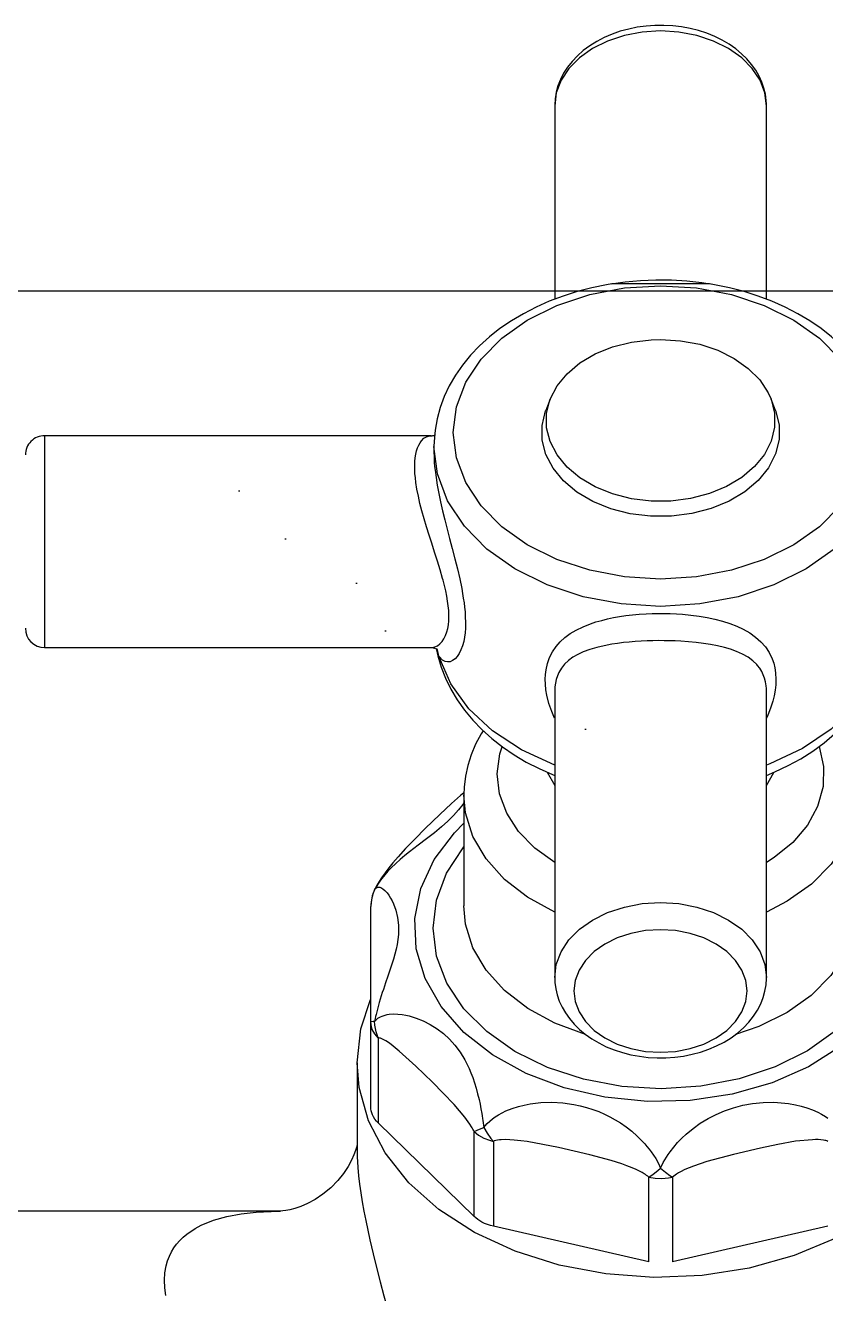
# Model space of a CAD drawing. Extents: x -36 to 357, y 137 to 237.
# Drawn here: x 11.3102 to 11.3476, y 177.8302 to 177.8895 of the extents above; entities that cross this region are included whole.
import ezdxf

# ---------------------------------------------------------------- set-up
doc = ezdxf.new("R2010")
doc.units = 0
doc.header["$LTSCALE"] = 0.01
doc.layers.add('01', color=1, linetype='CONTINUOUS')
doc.layers.add('A-HACHURAPARED', color=254, linetype='CONTINUOUS')

# ---------------------------------------------------------------- blocks, each defined once
blk = doc.blocks.new('A$C093F1C31')
at = {"layer": '01', "ltscale": 10}
for p, q in [((0.09557688380300533, 0.1644266918200685), (0.09557688380300533, 0.1493617861103083)), ((0.112076883599002, 0.1644281013580979), (0.1120753536670236, 0.1645488278302132)), ((0.1120768838027288, 0.1493618075150955), (0.1120768838027288, 0.1644266918200898)), ((0.1038268838019576, 0.1505539905045943), (0.1000207732340641, 0.1505539905045943)), ((0.1038268838019576, 0.1505539905045943), (0.1000208530895179, 0.1505539905045943)), ((0.1076329943716701, 0.1505539905045943), (0.1038268838019576, 0.1505539905045943)), ((0.09522112213198852, 0.1415816332877178), (0.09488571805377433, 0.1407091641025815)), ((0.1127680495501409, 0.1407091641026419), (0.1124326454737457, 0.1415816332877782)), ((0.05582688380309264, 0.1387354019028209), (0.05582688380309264, 0.1222354019028202)), ((0.0859516177970363, 0.1387354019028919), (0.05582688380309264, 0.1387354019028209)), ((0.08616776445342111, 0.1379279848268844), (0.08616776445342111, 0.1373786728761637)), ((0.05582688380309264, 0.1222354019028202), (0.08595153465466865, 0.1222354019028913)), ((0.08635681072701118, 0.1221442867296716), (0.08637610729419976, 0.1220467792814404)), ((0.08635702685023716, 0.122165054068784), (0.08637415065459209, 0.1221260411061991)), ((0.09557705063707544, 0.118860257885153), (0.09557688380300533, 0.1188232563888825)), ((0.09557688380300533, 0.1188226703170265), (0.09557688380300533, 0.09654411198577861)), ((0.1120768838027288, 0.09654411198579993), (0.1120768838027288, 0.1188232410900198)), ((0.08849688387817878, 0.1107676813667169), (0.08849686835128523, 0.1021115768749077)), ((0.0812458390610118, 0.09307002397985187), (0.0812458390610118, 0.1020676720005689)), ((0.0812458390610118, 0.0864560781511905), (0.0812458390610118, 0.09307002397985187)), ((0.08181878807772591, 0.091823137126255), (0.08181878807772591, 0.08520919129762206)), ((0.08017188380290463, 0.08989413376610145), (0.08017188380290463, 0.08321768230907978)), ((0.08929808163338748, 0.07792994113945895), (0.08181878807772591, 0.08520919129762206)), ((0.08929808163338748, 0.07792994113945895), (0.08929808163338748, 0.0845438869680919)), ((0.09079808163369307, 0.08377326851247346), (0.09079808163369307, 0.07715932268383341)), ((0.1028998328201851, 0.07437889653605012), (0.1028998328201851, 0.08099284236468307)), ((0.1047539347855491, 0.08099284236470083), (0.1047539347855491, 0.07437889653605367)), ((0.0741504994839488, 0.07834116912873768), (0.0530272888699983, 0.07834116912873768)), ((0.07405686862148286, 0.07834101827971551), (0.0741482837984222, 0.07834116888880871)), ((0.0741482837984222, 0.07834116888880871), (0.07418945760946372, 0.07834113037212376)), ((0.1028998328201851, 0.07437889653605012), (0.09079808163369307, 0.07715932268383341)), ((0.1168556859720411, 0.0771593226838938), (0.1047539347855491, 0.07437889653605367))]:
    blk.add_line(p, q, dxfattribs=at)
for points in [[(0.1120753536670236, 0.1645488278302132, 0), (0.1120593503856071, 0.1648399093473145, 0), (0.1119932257115579, 0.165327297851146, 0), (0.1118782467183337, 0.1658090753742769, 0), (0.1117142682742269, 0.1662841118749796, 0), (0.1115007601601974, 0.16675094161441, 0), (0.1112370348655531, 0.1672075775803208, 0), (0.1109225637901545, 0.1676513801348491, 0), (0.1105573496297438, 0.1680790215406134, 0), (0.110142282797824, 0.1684865871035015, 0), (0.1096793814740522, 0.1688698220522937, 0), (0.1091718311126897, 0.169224476528143, 0), (0.1086238091647829, 0.1695466524447404, 0), (0.1080401666677062, 0.1698330540730346, 0), (0.1074260823716031, 0.1700810933868624, 0), (0.1067867845886212, 0.1702888647428225, 0), (0.1061273801788047, 0.170455041165205, 0), (0.1054527812193555, 0.1705787462796557, 0), (0.1047676981925179, 0.1706594373630388, 0), (0.1040766687401629, 0.1706968145818379, 0), (0.103384100853873, 0.1706907582477868, 0), (0.1026943196193315, 0.1706412903905914, 0), (0.1020116138752201, 0.1705485565205436, 0), (0.1013402831031271, 0.170412825630013, 0), (0.1006846859800135, 0.1702345097437288, 0), (0.1000492906241561, 0.1700142077942175, 0), (0.09943872221992933, 0.1697527813083504, 0), (0.09885779563046526, 0.1694514694512996, 0), (0.09831150871286809, 0.1691120448549874, 0), (0.09780495941231493, 0.1687369946036483, 0), (0.09734314629713481, 0.16832968053534, 0), (0.09693063504346355, 0.1678943987532833, 0), (0.09657113485809532, 0.1674362484411063, 0), (0.09626711010423605, 0.1669607707059271, 0), (0.09601959069550503, 0.1664734284037408, 0), (0.0958282819683518, 0.165979097073695, 0), (0.09569193685456412, 0.1654817373827981, 0), (0.09560884447637363, 0.1649843179843415, 0), (0.09557775691064307, 0.164518953655314, 0), (0.09557688380300533, 0.1644266918200543, 0)], [(0.1120768838027288, 0.1644266918200898, 0), (0.1119515477657842, 0.1654396862918261, 0), (0.1115793479275453, 0.1664219014393673, 0), (0.1109715933926054, 0.1673434931526998, 0), (0.1101467504722677, 0.1681764593341732, 0), (0.109129881602712, 0.1688954907280511, 0), (0.1079518838305376, 0.169478739929442, 0), (0.1066485500214185, 0.1699084852066264, 0), (0.1052594813118048, 0.1701716689669226, 0), (0.1038268838510703, 0.1702602945050096, 0), (0.1023942863903358, 0.1701716689787744, 0), (0.1010052176752652, 0.1699084852299713, 0), (0.09970188385887013, 0.1694787399635658, 0), (0.09852388607760076, 0.1688954907719236, 0), (0.09750701719531207, 0.168176459386455, 0), (0.09668217426224146, 0.1673434932118063, 0), (0.09607441971093067, 0.1664219015034973, 0), (0.09570221985632088, 0.1654396863590364, 0), (0.09557688380300533, 0.164426691888341, 0)], [(0.1000201455426577, 0.150553889980003, 0), (0.09962040266145777, 0.1504863182672622, 0), (0.09846269276931707, 0.1502496461892626, 0), (0.09732897646426864, 0.1499559555360932, 0), (0.09622439582562947, 0.1496063323825254, 0), (0.0951540100541024, 0.1492020791168827, 0), (0.09412278688978404, 0.1487447196383229, 0), (0.093135594681371, 0.1482360093547399, 0), (0.09219724775175564, 0.1476779859787705, 0), (0.09131243286901736, 0.1470729740021675, 0), (0.09048565631564998, 0.1464235917158945, 0), (0.08972123330386239, 0.1457327944551636, 0), (0.08902323000620527, 0.1450038976401018, 0), (0.08839538680513215, 0.1442405833957565, 0), (0.0878410281129618, 0.1434468794373416, 0), (0.0873629715606512, 0.1426271017903922, 0), (0.08696345563475916, 0.1417857608295385, 0), (0.08664410554592905, 0.1409274413837309, 0), (0.08640595024189679, 0.1400566777553642, 0), (0.08624948999386106, 0.1391778483715065, 0), (0.08617479973690934, 0.1382951102757524, 0), (0.0861678215660504, 0.1378949030278989, 0)], [(0.1178188003032119, 0.1332783235868433, 0), (0.1162034605731606, 0.1316470597779684, 0), (0.1142120648237324, 0.1302389235098076, 0), (0.1119051206060249, 0.1290967002900061, 0), (0.1093527232533233, 0.1282550959928415, 0), (0.106632426066426, 0.1277396823388273, 0), (0.103826883896545, 0.1275661199109095, 0), (0.1010213417266641, 0.1277396823155925, 0), (0.09830104453067179, 0.1282550959470754, 0), (0.09574864716341835, 0.1290967002230978, 0), (0.09344170292752096, 0.1302389234237928, 0), (0.09145030715444591, 0.1316470596754584, 0), (0.08983496739710972, 0.1332783234709609, 0), (0.08864476493727125, 0.1350831496856948, 0), (0.08791586347251723, 0.1370066995888202, 0), (0.0876704103047814, 0.138990527090332, 0), (0.08791586340521462, 0.1409743545959081, 0), (0.088644764808123, 0.1428979045111021, 0), (0.08983496720793482, 0.1447027307455429, 0), (0.09145030691070133, 0.1463339945677902, 0), (0.09344170263648266, 0.1477421308524285, 0), (0.09574864683600026, 0.1488843540913223, 0), (0.09830104417414987, 0.1497259584096042, 0), (0.1010213413537713, 0.1502413720861355, 0), (0.1038268835181952, 0.1504149345372703, 0), (0.1066324256935332, 0.1502413721558042, 0), (0.1093527228968014, 0.1497259585468314, 0), (0.1119051202786068, 0.1488843542919334, 0), (0.1142120645326941, 0.1477421311103271, 0), (0.116203460329416, 0.1463339948751425, 0), (0.117818800114037, 0.1447027310930125, 0)], [(0.1076825280051708, 0.1505460041877242, 0), (0.1070528773580008, 0.1506395104596123, 0), (0.1058651899111283, 0.1507694455960511, 0), (0.1046682129090186, 0.150840502540202, 0), (0.1034673840895266, 0.1508523908693817, 0), (0.1022680749665597, 0.1508050529081828, 0), (0.1010756799805677, 0.1506986560261367, 0), (0.09997141043095326, 0.150546031917095, 0)], [(0.1076328476901836, 0.1505539905045943, 0), (0.1038268838019576, 0.1505539905045943, 0)], [(0.1214859383853764, 0.137963213576441, 0), (0.1214738404705713, 0.138410659769562, 0), (0.1213889300252049, 0.1392898447685411, 0), (0.1212236118881265, 0.1401614047137905, 0), (0.1209787106854492, 0.1410218970385948, 0), (0.120655171753242, 0.1418679030872241, 0), (0.1202541210968775, 0.142695949325951, 0), (0.1197769562459143, 0.1435024623552295, 0), (0.1192254442703415, 0.1442837676846906, 0), (0.1186018021035125, 0.1450361319346598, 0), (0.1179087403997983, 0.1457558373600207, 0), (0.1171494634654664, 0.1464392704317206, 0), (0.1163276303941529, 0.1470830053270262, 0), (0.1154472910220647, 0.1476838683157027, 0), (0.1145128128446231, 0.1482389771909673, 0), (0.1135288119057805, 0.1487457573712518, 0), (0.1125000950796675, 0.1492019407536986, 0), (0.1114316473976942, 0.1496055435870858, 0), (0.1103285688786855, 0.1499548695555291, 0), (0.1091959915611369, 0.1502485077695006, 0), (0.1080391227478685, 0.1504852928552083, 0), (0.1076377141198464, 0.1505532342123139, 0)], [(0.09522112213198852, 0.1415816332877178, 0), (0.09575808634326677, 0.1426131903266672, 0), (0.09654021687856584, 0.1435631427209891, 0), (0.09754374910153274, 0.1444026266481018, 0), (0.09873819119093241, 0.1451061348138651, 0), (0.1000872506301675, 0.145652291478811, 0), (0.1015499369295867, 0.1460245019491673, 0), (0.1030818071067188, 0.1462114567982269, 0), (0.1038268838019576, 0.1462335037647584, 0)], [(0.1038268838019576, 0.1462335037647584, 0), (0.1053754875392769, 0.1461377007469338, 0), (0.1068770377369219, 0.1458532026196515, 0), (0.1082859105499665, 0.1453886537144768, 0), (0.1095592980927904, 0.1447581691147164, 0), (0.110658509131099, 0.1439809057757522, 0), (0.1115501446911367, 0.1430804804506494, 0), (0.1122071128793323, 0.1420842521070682, 0), (0.1124326454737457, 0.1415816332877782, 0)], [(0.1124326454737457, 0.1415816332877782, 0), (0.1127081279737467, 0.1404998149426042, 0), (0.1127137583644071, 0.1394006057939592, 0), (0.1124493655715924, 0.138317404755341, 0), (0.111922983034674, 0.1372831243419412, 0), (0.1111506046199793, 0.1363291906405131, 0), (0.1101556986577634, 0.1354845884436493, 0), (0.1089684948601644, 0.1347749805615166, 0), (0.1076250658134086, 0.1342219280703816, 0), (0.1061662309293752, 0.133842235190194, 0), (0.1046363161658519, 0.1336474386969115, 0), (0.1030818072104012, 0.1336434573833571, 0), (0.1015499370296311, 0.13383041221973, 0), (0.100087250724755, 0.1342026226779751, 0), (0.09873819127642491, 0.1347487793317477, 0), (0.0975437491761113, 0.1354522874876167, 0), (0.0965402169385925, 0.136291771406416, 0), (0.09575808638692251, 0.1372417237942614, 0), (0.09522112215927336, 0.1382732808287628, 0), (0.09494563964108238, 0.1393550991716523, 0), (0.09494000923223211, 0.1404543083202547, 0), (0.09520440200685698, 0.1415375093610578, 0), (0.09522112213198852, 0.1415816332877178, 0)], [(0.1127680495501409, 0.1407091641026419, 0), (0.1130542688042624, 0.1395851825769228, 0), (0.1130601186359854, 0.1384431324522453, 0), (0.1127854213027604, 0.1373177143434852, 0), (0.1122385233411478, 0.1362431235101269, 0), (0.1114360419724107, 0.1352520108506425, 0), (0.110402360183798, 0.1343744908214255, 0), (0.1091688858741691, 0.1336372264243302, 0), (0.1077730975357554, 0.1330626190648196, 0), (0.1062574054922152, 0.1326681278966113, 0), (0.1046678632756084, 0.132465739334144, 0), (0.1030527683251421, 0.1324616028514356, 0), (0.1014611944810895, 0.13265584413341, 0), (0.09994150090824405, 0.1330425612570458, 0), (0.09853986272901238, 0.1336100040183297, 0), (0.0972988680096023, 0.1343409309562205, 0), (0.09625622374187515, 0.1352131332257436, 0), (0.09544361015105096, 0.1362001094024876, 0), (0.09488571808287816, 0.13727187071499, 0), (0.09459949881056673, 0.1383958522383395, 0), (0.09459364895883482, 0.1395379023629673, 0), (0.09486834627568896, 0.1406633204740011, 0), (0.09488571805377433, 0.1407091641025815, 0)], [(0.08595824182702927, 0.1222354308392504, 0), (0.08602644084749045, 0.1222387100811275, 0), (0.08623246046408894, 0.1222814735331283, 0), (0.0864390002188884, 0.12237643201955, 0), (0.08663623867869319, 0.1225232121819566, 0), (0.08679744778055465, 0.1226948617793227, 0), (0.0869438140107377, 0.1229065843398018, 0), (0.08707440001671785, 0.1231648340893123, 0), (0.08718184350072988, 0.1234644566522149, 0), (0.08724677008467552, 0.1237239558777858, 0), (0.08729445605786168, 0.1240068530616369, 0), (0.08732415956183104, 0.124318367352231, 0), (0.0873341777096357, 0.1246517426983864, 0), (0.08732982746732887, 0.1248828097666568, 0), (0.08731678361436934, 0.1251227071107053, 0), (0.0872831522465276, 0.1254799151072135, 0), (0.08723267660025158, 0.1258517499537604, 0), (0.08716647314940928, 0.1262357142687982, 0), (0.08708217023377074, 0.1266461201575524, 0), (0.08698369602097955, 0.1270669693222892, 0), (0.08687298836048285, 0.1274958666367247, 0), (0.0868408099777298, 0.127614370823423, 0), (0.08664969398887479, 0.1282801947660985, 0), (0.08644190977793187, 0.1289572548760063, 0), (0.08621731571292912, 0.1296616979382748, 0), (0.08598813552816864, 0.1303708238239913, 0), (0.085786751105843, 0.1309989219662455, 0), (0.08559080482882564, 0.1316257266961181, 0), (0.0854002041851345, 0.1322630446426913, 0), (0.0852237268427416, 0.1328931975725034, 0), (0.08507817847748811, 0.1334604098826659, 0), (0.0849508100291132, 0.1340155906487048, 0), (0.08484196134122612, 0.1345693246958994, 0), (0.08475774019098026, 0.1351028307414204, 0), (0.08471581146841345, 0.1354513519150089, 0), (0.08468670970796666, 0.1357876284881989, 0), (0.08467084657968371, 0.1361097687236565, 0), (0.08466868577124842, 0.1364271877996188, 0), (0.08468092490875279, 0.136727522507325, 0), (0.08470737560310226, 0.1370090496063092, 0), (0.08475157368047803, 0.1372905376583873, 0), (0.08481128733183141, 0.1375486410124438, 0), (0.08488551554728474, 0.1377820183585996, 0), (0.08497709931725694, 0.1379978117497771, 0), (0.0850820651394315, 0.1381863448924001, 0), (0.08519874066223565, 0.1383470065378951, 0), (0.08538678229342622, 0.1385311860623588, 0), (0.0855915449483291, 0.138656538582083, 0), (0.08581424961812445, 0.138724307974595, 0), (0.08595716076342796, 0.138735381165823, 0)], [(0.08616776445342111, 0.1373796619775689, 0), (0.08616977426208905, 0.1371882420252035, 0), (0.08617895705901901, 0.1369183381058718, 0), (0.08619549012473726, 0.1366383176981785, 0), (0.08621951196073496, 0.1363461140100029, 0), (0.08625069583649747, 0.1360450366260366, 0), (0.08632582282916701, 0.135471278251714, 0), (0.0864231475698034, 0.1348702676656686, 0), (0.08654253605527629, 0.1342370737223426, 0), (0.08668019960168749, 0.1335846401354672, 0), (0.08683937701971445, 0.1328913024032836, 0), (0.08701161049066286, 0.1321859950744866, 0), (0.08719546111933596, 0.1314636856490168, 0), (0.08738476143480511, 0.1307369274750805, 0), (0.08759185495000565, 0.129945682120912, 0), (0.08779494652299036, 0.1291570154778299, 0), (0.08799084570455307, 0.1283644417162932, 0), (0.08817067855306959, 0.1275830046733049, 0), (0.08832637774685281, 0.1268274966102503, 0), (0.08839441915552015, 0.1264563962206537, 0), (0.08845466473940178, 0.1260925381271072, 0), (0.0885077017974254, 0.1257279109018654, 0), (0.08855141220556106, 0.1253723715635857, 0), (0.0885855683554837, 0.1250236737772141, 0), (0.08860938740326674, 0.1246858078540711, 0), (0.08862541968665028, 0.124130845766274, 0), (0.08861660623188072, 0.1237442234215322, 0), (0.08859019645933586, 0.1233788144682109, 0), (0.08854607878129173, 0.1230336596316235, 0), (0.08848501198190206, 0.1227131626474858, 0), (0.08838968386044144, 0.1223598991961055, 0), (0.08827289185319387, 0.1220466862590825, 0), (0.08813566325989086, 0.1217728739606621, 0), (0.08798212348847301, 0.121543835211213, 0), (0.08780679335723107, 0.1213532874396108, 0), (0.08762102966466045, 0.1212159969593927, 0), (0.087426804811912, 0.1211334050759376, 0), (0.08723064292280469, 0.1211096474099946, 0), (0.08703359884566453, 0.1211484882750788, 0), (0.08684437554620672, 0.1212537495063515, 0), (0.08675278003283893, 0.1213337405133039, 0), (0.0866656097023224, 0.1214316238885438, 0), (0.08658284546072537, 0.1215486312174434, 0), (0.08650592962112569, 0.1216840408147277, 0)], [(0.121486003154132, 0.1379279848270052, 0), (0.121217721451103, 0.135759649846019, 0), (0.1204210279538529, 0.1336571986257056, 0), (0.1191201297860971, 0.1316845130820319, 0), (0.1173545540805208, 0.1299015322665724, 0), (0.1151779469619214, 0.1283624311487621, 0), (0.1126564435380715, 0.1271139745369005, 0), (0.1098666584093735, 0.1261940961531067, 0), (0.1068933577880671, 0.1256307460363857, 0), (0.10382688390564, 0.1254410412948346, 0), (0.1007604100213939, 0.1256307460109873, 0), (0.09778710938917357, 0.1261940961030845, 0), (0.09499732424592366, 0.1271139744637715, 0), (0.09247582080024586, 0.1283624310547467, 0), (0.09029921365799964, 0.1299015321545305, 0), (0.08853363792331947, 0.1316845129553705, 0), (0.08723273972282186, 0.1336571984882688, 0), (0.08643604618919198, 0.1357596497019813, 0), (0.08616781797718431, 0.1378972406643726, 0)], [(0.0955710577472928, 0.1167237883154257, 0), (0.09535059588233707, 0.1172406785385398, 0), (0.09512865170108853, 0.1178858360932438, 0), (0.0949686039257358, 0.1185219904973138, 0), (0.09489536054206837, 0.1189512687396501, 0), (0.09485252715421666, 0.1193715225233092, 0), (0.09484040959614504, 0.1197800600304575, 0), (0.09485668876186537, 0.1201465103478014, 0), (0.09489945081804763, 0.1205018352431324, 0), (0.09500963406389928, 0.1209984803328936, 0), (0.09517520292865811, 0.1214645078536769, 0), (0.09540189874678617, 0.1219102002084043, 0), (0.09568404888705118, 0.1223218809557203, 0), (0.09600236102050985, 0.1226819925779026, 0), (0.09636780217988417, 0.1230122593918033, 0), (0.0967890252431971, 0.1233200768649674, 0), (0.09725665900987224, 0.1235985859467057, 0), (0.09778917322546476, 0.1238574292683374, 0), (0.09836828095103556, 0.124086696970064, 0), (0.0987916357917129, 0.1242272347131284, 0), (0.09923555779460003, 0.1243544331317281, 0), (0.09969827489476302, 0.1244681496145148, 0), (0.1001543325310195, 0.1245637340223347, 0), (0.1006258911893383, 0.1246473723728307, 0), (0.1011106191090221, 0.1247188527956276, 0), (0.1016274700505164, 0.1247802495647186, 0), (0.1021557942731306, 0.124828479727995, 0), (0.1026919242030999, 0.1248633294232846, 0), (0.103156917166416, 0.1248825040430681, 0), (0.1036249453973141, 0.1248917754892211, 0), (0.1040933023814432, 0.1248911069445988, 0), (0.1045778860152495, 0.1248798788638297, 0), (0.1050598578676727, 0.1248579740822002, 0), (0.1055363026480336, 0.1248254822342361, 0), (0.1061865951196523, 0.1247627676563603, 0), (0.1068192844013538, 0.1246798651476801, 0), (0.1074477337697317, 0.1245736343925898, 0), (0.1080501191881922, 0.1244463375743408, 0), (0.1086525196824368, 0.1242896835115275, 0), (0.1092204985161516, 0.124109623703923, 0), (0.1097647379865521, 0.1239004395926528, 0), (0.110269019181942, 0.1236658346089214, 0), (0.1107759659807925, 0.1233773984600148, 0), (0.111231036913523, 0.1230562212315647, 0), (0.1116425487725792, 0.1226908783775151, 0), (0.1119955883132207, 0.1222885164777274, 0), (0.1122882494819351, 0.121847592749333, 0), (0.1125182230134669, 0.1213684197927876, 0), (0.1126389480305079, 0.1210163419508383, 0), (0.112728537640578, 0.1206465806889305, 0), (0.1127863647907361, 0.1202607012835379, 0), (0.1128135397411825, 0.1197362914708826, 0), (0.1127985417733726, 0.1193320910605777, 0), (0.1127536892236094, 0.1189170325580164, 0), (0.1126777699428203, 0.1184862997016793, 0), (0.1125716802707757, 0.1180483033309905, 0), (0.1124017466645455, 0.1175064032804407, 0), (0.1121885720676801, 0.1169609349150988, 0), (0.1120822035099991, 0.1167226957160779, 0)], [(0.1120768838027288, 0.1188232410900198, 0), (0.1120706540405081, 0.1190468269284253, 0), (0.1120519364430947, 0.1192642654269918, 0), (0.1120034517480235, 0.1195634083171981, 0), (0.1119298868361511, 0.1198475328190298, 0), (0.1118319898305344, 0.1201154600264154, 0), (0.1117050641187234, 0.1203765039966456, 0), (0.1115533041356684, 0.1206204100073229, 0), (0.1113779373808939, 0.1208470211838524, 0), (0.111325981652044, 0.1209060332808072, 0), (0.1110075248489011, 0.1212115331023895, 0), (0.1106401055549213, 0.1214818609429464, 0), (0.1102137688540097, 0.1217260242152065, 0), (0.1097409431858978, 0.1219387545992525, 0), (0.1092860470398591, 0.1221027900519118, 0), (0.108798156681587, 0.1222460469179794, 0), (0.1082664455079794, 0.1223726108068135, 0), (0.1077039313022397, 0.1224802152693201, 0), (0.1071643074428721, 0.1225629353064583, 0), (0.106603208978413, 0.1226312940903114, 0), (0.1060077684269345, 0.1226870180279676, 0), (0.1053961778288794, 0.1227285084837142, 0), (0.1049737677385565, 0.1227486909441708, 0), (0.1045468356587662, 0.1227625013358136, 0), (0.1041176607086527, 0.1227699506025779, 0), (0.1036723840170453, 0.1227709820546963, 0), (0.1032272770498821, 0.1227652315026262, 0), (0.1027849593374413, 0.1227526947881259, 0), (0.102312726821765, 0.1227315153213091, 0), (0.1018466816749424, 0.122702297527848, 0), (0.101389663579539, 0.1226650002420051, 0), (0.1009257119840186, 0.1226174885451421, 0), (0.1004739511390653, 0.1225607993857984, 0), (0.1000367060405551, 0.12249478301203, 0), (0.09942743033388979, 0.1223811036229208, 0), (0.0988536674885836, 0.1222455323413847, 0), (0.09830311297264416, 0.1220814757621191, 0), (0.09779523477664043, 0.1218904232931841, 0), (0.09737926829984644, 0.1216947523021688, 0), (0.09700088149111252, 0.1214735388674342, 0), (0.09665445050268318, 0.1212183916486858, 0), (0.09635153496128623, 0.1209319902877439, 0), (0.0961016213750554, 0.1206220900001682, 0), (0.09589746210440353, 0.120279355787698, 0), (0.09578492127002391, 0.1200237794289265, 0), (0.09569590190403687, 0.1197520671435619, 0), (0.09563125211934675, 0.1194651235574611, 0), (0.09559211478699581, 0.1191700399491538, 0), (0.09557705063707544, 0.118860257885153, 0)], [(0.08595654088094307, 0.1222362064653382, 0), (0.08600879583900678, 0.1222345598990024, 0), (0.08621422458963934, 0.1221936672175516, 0), (0.08633390054819756, 0.1221395029544148, 0), (0.08640255927093676, 0.1220928214857366, 0), (0.08643573240442493, 0.1220624397144974, 0), (0.08643952197598992, 0.1220581548544395, 0)], [(0.0863815401426109, 0.1221376610731326, 0), (0.08636420956463553, 0.1221715313498635, 0)], [(0.08637610729419976, 0.1220467792814404, 0), (0.08647681859292788, 0.1216000044532919, 0), (0.08673825361438503, 0.1207120491151805, 0), (0.0870776114443288, 0.1198405040278097, 0), (0.08749382170753961, 0.118988698778498, 0), (0.08798565115102974, 0.118160061342742, 0), (0.0885515793452214, 0.1173581628747691, 0), (0.08918966659621219, 0.1165867176612778, 0), (0.08989744255995902, 0.1158495326754121, 0), (0.09067184227205871, 0.115150413622505, 0), (0.09150920494539605, 0.1144930467848582, 0), (0.09240533347838209, 0.1138808825372024, 0), (0.0933555964838888, 0.1133170437502677, 0), (0.09435504678913276, 0.1128042720417248, 0), (0.09539853259593656, 0.1123449123990952, 0), (0.09557458900599158, 0.1122743878095669, 0)], [(0.08650592962112569, 0.1216840408147277, 0), (0.08646448101899296, 0.1219195404775135, 0), (0.0863815401426109, 0.1221376610731326, 0)], [(0.08638969027015264, 0.1221426012861997, 0), (0.08650592962112569, 0.1216840408147277, 0)], [(0.09557688380300533, 0.1130755523554576, 0), (0.09299096061295131, 0.1142562863260217, 0), (0.09073428146439255, 0.1157366036612615, 0), (0.08887541440890345, 0.1174715256683605, 0), (0.08747084018250462, 0.1194083376204347, 0), (0.08656323606010119, 0.1214881904668275, 0), (0.08650592962112569, 0.1216840408147277, 0)], [(0.1211478379827895, 0.1216840408148379, 0), (0.1202874590835563, 0.1195941759957506, 0), (0.1189269339374732, 0.1176417054660313, 0), (0.1171076014106802, 0.1158859540542849, 0), (0.1148847410040617, 0.1143802693783158, 0), (0.112325893203888, 0.1131704009047425, 0), (0.1120768838027288, 0.1130755523554861, 0)], [(0.112081028002649, 0.1122751186388555, 0), (0.1127354002401262, 0.1125472756827186, 0), (0.1137664811249124, 0.113034782774605, 0), (0.1147526541572006, 0.1135766877753959, 0), (0.1156886710614344, 0.1141709491496421, 0), (0.116569400903245, 0.1148151406304159, 0), (0.117389822664336, 0.1155063549525686, 0), (0.1181451300108165, 0.1162411586226391, 0), (0.118830870011152, 0.1170155847489411, 0), (0.1194430985269719, 0.1178251802245498, 0), (0.119978522970996, 0.1186651118297064, 0), (0.1204345990863658, 0.1195303183293674, 0), (0.1208095577658241, 0.1204156804561194, 0), (0.121102357377822, 0.121316176007376, 0), (0.1212944129183597, 0.122131150650084, 0)], [(0.08999351678539824, 0.1157597782899096, 0), (0.08983671309397323, 0.1155046703966178, 0), (0.0894096022748272, 0.1147080335296451, 0), (0.08906327656222857, 0.1138912475045508, 0), (0.08879895085010503, 0.1130596584644934, 0), (0.08861711387544347, 0.1122183881832406, 0), (0.08851769010834687, 0.1113722371573225, 0), (0.08849688788359344, 0.1107760574429086, 0)], [(0.09557688380300533, 0.1054884802339373, 0), (0.09401999097099178, 0.1066055541400708, 0), (0.0927610756134527, 0.1078968255608324, 0), (0.09183838923490839, 0.1093230598678154, 0), (0.09127996719507792, 0.1108409216536259, 0), (0.0911027768652275, 0.112404291456329, 0), (0.09131220208291779, 0.1139656670759166, 0), (0.09147916763140529, 0.1145118498078475, 0)], [(0.1161717031136504, 0.1145200631488237, 0), (0.1165198544149462, 0.1129711221405287, 0), (0.1164823362287279, 0.111402964085741, 0), (0.1160602885302069, 0.1098632366730783, 0), (0.115266535020055, 0.1083987237404784, 0), (0.114125193500513, 0.1070539237719963, 0), (0.1126709430536721, 0.1058696978338673, 0), (0.1120768838027288, 0.1054884802339302, 0)], [(0.09498932563292328, 0.1125196736599854, 0), (0.09557688380300533, 0.111488097863095, 0)], [(0.1120768838027288, 0.1114880978630453, 0), (0.112661219034635, 0.1125122617474972, 0)], [(0.08850261091174616, 0.1109191517311707, 0), (0.08824309474221081, 0.1107054634402296, 0), (0.08754310208860261, 0.1100968502222983, 0), (0.08661950300665922, 0.109238072756888, 0), (0.0854863787535578, 0.1081393817658025, 0), (0.08469128589968022, 0.107347136317884, 0), (0.08395457343794988, 0.1065790069290884, 0), (0.08336932021120447, 0.1059346596112043, 0), (0.08297426402896235, 0.105477824733228, 0), (0.08264818830684817, 0.1050771160828994, 0), (0.08235379803772958, 0.1046878125276258, 0), (0.08208691668187384, 0.1043047299045803, 0), (0.08189600553851051, 0.1040083020738152, 0), (0.08173794251706568, 0.1037428160199525, 0), (0.08158844494573714, 0.1034653896411335, 0), (0.08154720297716267, 0.1033825376893773, 0)], [(0.09557688380300533, 0.1016312565280657, 0), (0.0934585510094621, 0.1027830634271254, 0), (0.09165525475873437, 0.1041774784822707, 0), (0.090221787295377, 0.1057721330979717, 0), (0.0892017038022459, 0.1075185745010216, 0), (0.08862599899839552, 0.109363737953533, 0), (0.08849688754526142, 0.1107751662151344, 0)], [(0.1191568730027939, 0.1107804903008613, 0), (0.1189271249440935, 0.1088979506752601, 0), (0.118238563703926, 0.1070722214523734, 0), (0.1171121108673105, 0.105358776490359, 0), (0.1155819931300357, 0.1038096779469555, 0), (0.1136947023478569, 0.1024719943971775, 0), (0.1120768838027288, 0.1016312565280693, 0)], [(0.08850045253893768, 0.1101346388944791, 0), (0.08841132580164413, 0.1100163126676605, 0), (0.0880700019406504, 0.1095885956302638, 0), (0.08768483532730897, 0.1091527873192248, 0), (0.08724875063853688, 0.1087110249643359, 0), (0.08676652209942404, 0.1082721391949093, 0), (0.08619632599220495, 0.1077997579004091, 0), (0.08558434818587557, 0.1073254608158187, 0), (0.08493212221765134, 0.1068331643202214, 0), (0.08459706857865967, 0.1065782887068139, 0), (0.08426044359293883, 0.1063169788951726, 0), (0.08390023805259261, 0.1060280829863061, 0), (0.08354232806414075, 0.1057274980084166, 0), (0.08318673036228574, 0.1054106435401039, 0), (0.08284054047726386, 0.1050787021517579, 0), (0.08258467790255963, 0.1048136241268551, 0), (0.08233989127074892, 0.104539186556444, 0), (0.0821063789917389, 0.1042519697176232, 0), (0.08199585755392036, 0.1041046362438607, 0), (0.08189073676658154, 0.1039557855010216, 0), (0.0817958158258989, 0.1038123786218783, 0), (0.08170652937587874, 0.1036677104767207, 0), (0.08162297540002328, 0.1035213264788268, 0), (0.08154610220844916, 0.103374218529467, 0)], [(0.117836475796139, 0.09115101185454222, 0), (0.1153495030539489, 0.08957148390299352, 0), (0.1125124213613162, 0.08832132392954861, 0), (0.1094114340066881, 0.08743851741210307, 0), (0.1061407629204041, 0.08694988797976677, 0), (0.1027997857891023, 0.08687028239047834, 0), (0.09949001651148137, 0.0872021194197643, 0), (0.09631202075070178, 0.08793531636748497, 0), (0.09336236029776046, 0.08904759541556473, 0), (0.09073065909797151, 0.09050516052821322, 0), (0.08849688005284406, 0.09226372432738117, 0), (0.0867288954104879, 0.09426985374230412, 0), (0.08548042449001514, 0.09646259354631326, 0), (0.08478940144959779, 0.09877531845053511, 0), (0.08467682267109922, 0.1011377574795738, 0), (0.08514610880411055, 0.103478129119523, 0), (0.08618300083071517, 0.105725322362904, 0), (0.08775599330692785, 0.1078110573806725, 0), (0.08849687991641986, 0.1085592476863368, 0)], [(0.1174483881513879, 0.09238153181191322, 0), (0.1152694928587152, 0.09083096232432908, 0), (0.1127429196840239, 0.08957149253425101, 0), (0.1099454372724722, 0.08864139079363653, 0), (0.1069620457110432, 0.08806891777301828, 0), (0.1038833938418975, 0.08787146777530808, 0), (0.1008030249431613, 0.08805504021872679, 0), (0.09781453446703381, 0.0886140573475167, 0), (0.09500872618082212, 0.08953153370922351, 0), (0.09247085314746073, 0.09077959224906706, 0), (0.09027802736090962, 0.09232031134014207, 0), (0.08849687671499851, 0.0941068770128588, 0), (0.08718152057372208, 0.0960850053737019, 0), (0.0863719253684394, 0.0981945919938525, 0), (0.08609269023872912, 0.1003715381518369, 0), (0.08635229960236757, 0.1025496984407219, 0), (0.08714286536087457, 0.1046628905628282, 0), (0.08844036657137622, 0.1066469062453272, 0), (0.08849687660949712, 0.106716116960925, 0)], [(0.08154610220844916, 0.103374218529467, 0), (0.08135994849544659, 0.1028861619130943, 0), (0.08126148110750364, 0.1023732358950937, 0), (0.0812458390610118, 0.1020676720005689, 0)], [(0.08154610220844916, 0.103374218529467, 0), (0.08158503993763588, 0.1034351762940382, 0), (0.0816480129105912, 0.1035037827102236, 0), (0.081718310200813, 0.1035500937245857, 0), (0.08179592629130639, 0.1035749027011477, 0), (0.08187904217993491, 0.103578390334313, 0), (0.08195131956745172, 0.1035658669697526, 0), (0.08202587184860022, 0.1035401716858644, 0), (0.08210296261859185, 0.1035016049490025, 0), (0.08218132761612651, 0.1034511321354721, 0), (0.0823442101773253, 0.1033132147191935, 0), (0.08250764590047766, 0.103132643095293, 0), (0.08265039635807625, 0.1029399947610656, 0), (0.08278778691783373, 0.1027207062426783, 0), (0.08290243807277875, 0.1025076816681292, 0), (0.08300903221243061, 0.1022787252227033, 0), (0.08319313505853643, 0.1017760525762412, 0), (0.08332875088854053, 0.1012167968080213, 0), (0.08340153619246848, 0.1006184841186268, 0), (0.08341175340319751, 0.1002548961718901, 0), (0.0833973335356859, 0.09988259028466118, 0), (0.08335824732967012, 0.09950008994054116, 0), (0.08329549938389391, 0.09910944948381939, 0), (0.08321774159412598, 0.0987401857776149, 0), (0.08312281331018312, 0.09836290429569772, 0), (0.08301214110360888, 0.09797487383273662, 0), (0.08288827294927614, 0.09757664806231148, 0), (0.08273484535129683, 0.09711161325093443, 0), (0.08257076080917614, 0.09663009972663161, 0), (0.08239782196869783, 0.09612542658720713, 0), (0.08230969877877214, 0.09586537274635276, 0), (0.08222164164362766, 0.09560147102041583, 0), (0.08214093639253406, 0.09535460468242718, 0), (0.08206114273161802, 0.09510433660378226, 0), (0.08198241066929768, 0.09484968843233332, 0), (0.0819057014050486, 0.09459223042895104, 0), (0.08181777425670589, 0.09428239149304218, 0), (0.08173466882726643, 0.09397013054027781, 0), (0.08165672960240045, 0.0936530415598682, 0), (0.08162045939934615, 0.09349439159377937, 0), (0.08158642210219114, 0.09333689037068638, 0), (0.08154610220844916, 0.09313601964641194, 0)], [(0.09796442658262094, 0.09209550319479831, 0), (0.09559380239807069, 0.09296751138238335, 0), (0.09347333622463339, 0.09411735695297807, 0), (0.09166745735092263, 0.09551010243102454, 0), (0.09023103649633413, 0.09710342995025201, 0), (0.08920771857810905, 0.09884892706061876, 0), (0.08862859659529931, 0.1006935577160739, 0), (0.08849686835128523, 0.1021115768749077, 0)], [(0.09557688380300533, 0.09654411198576796, 0), (0.09570221983994998, 0.09755710645751492, 0), (0.09607441967818886, 0.09853932160505607, 0), (0.09668217421494774, 0.09946091331838858, 0), (0.09750701713346643, 0.1002938794998656, 0), (0.09852388600120321, 0.101012910893747, 0), (0.09970188377519662, 0.1015961600951414, 0), (0.1010052175843157, 0.1020259053723329, 0), (0.1023942862957483, 0.1022890891326327, 0), (0.1038268837546639, 0.1023777146707232, 0), (0.1052594812153984, 0.1022890891444916, 0), (0.10664854992865, 0.1020259053956885, 0), (0.107951883746864, 0.1015961601292901, 0), (0.1091298815299524, 0.1010129109376479, 0), (0.1101467504104221, 0.1002938795521828, 0), (0.1109715933434927, 0.09946091337753771, 0), (0.1115793478948035, 0.0985393216692323, 0), (0.1119515477494133, 0.09755710652477134, 0), (0.1120768836153729, 0.09654535757025684, 0)], [(0.1191568992562679, 0.1021115768750107, 0), (0.1189240052535752, 0.1002292286222684, 0), (0.1182323928587721, 0.09840407415044794, 0), (0.1171030763634917, 0.09669156985419036, 0), (0.1155703694785188, 0.09514374930957814, 0), (0.1136808427272626, 0.09380764226028049, 0), (0.1114919084211579, 0.09272384564258118, 0), (0.1096754473201145, 0.09209144276427494, 0)], [(0.09557688380300533, 0.09654411198576796, 0), (0.09559306283154001, 0.09614715686182151, 0), (0.09565753938659327, 0.09565972582264237, 0), (0.09577088437436032, 0.09517774338064555, 0), (0.09593321669126453, 0.09470246009554728, 0), (0.09614505686840857, 0.09423532703388204, 0), (0.09640709182531282, 0.09377831124414016, 0), (0.09671986133616883, 0.09333402929688006, 0), (0.09708338659038418, 0.09290578670594485, 0), (0.09749681168432289, 0.0924974817705504, 0), (0.09795815805591701, 0.09211336314440999, 0), (0.09846427755473997, 0.09175768674767326, 0), (0.09901102125877514, 0.09143436723047316, 0), (0.09959355491082533, 0.09114672300803406, 0), (0.1002067056779197, 0.09089736597699627, 0), (0.1008452435235085, 0.09068822320600134, 0), (0.101504055875921, 0.09052063897186713, 0), (0.1021782237548905, 0.09039550270941277, 0), (0.102863030269873, 0.09031336667523249, 0), (0.1035539326549042, 0.0902745376653229, 0), (0.1042465193313546, 0.09027914065040932, 0), (0.1049364631999197, 0.09032715794302959, 0), (0.1056194749617134, 0.09041844806247923, 0), (0.1062912562611018, 0.09055274634509303, 0), (0.1069474512132729, 0.09072964610656697, 0), (0.1075835961655685, 0.0909485556905345, 0), (0.1081950718507869, 0.09120862397985618, 0), (0.1087770699505199, 0.09150862675101124, 0), (0.1093245979282074, 0.09184681208945022, 0), (0.109832558709968, 0.09222071970380341, 0), (0.1102959457221004, 0.09262701880391688, 0), (0.1107101722063817, 0.09306144368680691, 0), (0.1110714933747659, 0.09351891742327112, 0), (0.1113773986398883, 0.09399390577154776, 0), (0.1116268101468449, 0.0944809344295976, 0), (0.11181998313441, 0.09497510156913336, 0), (0.1119581405309873, 0.09547241329913803, 0), (0.112042985529115, 0.09596986895429538, 0), (0.1120762473383365, 0.09646533881656438, 0), (0.112076883599002, 0.09654552152380802, 0)], [(0.08017188380290463, 0.08989413376610145, 0), (0.08047140821508947, 0.0925475204227908, 0), (0.0812247535395727, 0.09482886802705792, 0)], [(0.0812458390610118, 0.09307002397985187, 0), (0.08129141580138821, 0.0930963041688031, 0), (0.08142676119678072, 0.09312178584751862, 0), (0.08154610220844916, 0.09313601964645812, 0)], [(0.08181878807772591, 0.091823137126255, 0), (0.08154945692331239, 0.09214009384206534, 0), (0.0813620539738622, 0.09248530601432137, 0), (0.08126227337561431, 0.09284828454594418, 0), (0.0812458390610118, 0.09307002397985187, 0)], [(0.08154610220844916, 0.09313601964640483, 0), (0.08162446986352734, 0.09321779855338619, 0), (0.08170999415960978, 0.09329278280550568, 0), (0.08180319969869743, 0.09336166666929202, 0), (0.0819026922363264, 0.09342367999500212, 0), (0.08201119606383145, 0.09348044614923623, 0), (0.0821253031535889, 0.09353014619791367, 0), (0.08237042075779755, 0.09360949323367507, 0), (0.08251989258860704, 0.09364304448099858, 0), (0.0826743006837205, 0.09366797509782643, 0), (0.08299798690495663, 0.09369322394477209, 0), (0.08334155962074874, 0.09368661495051711, 0), (0.08369624488113914, 0.09364943006886861, 0), (0.0839662732778379, 0.09360277485543023, 0), (0.0842380478807172, 0.09354101917512736, 0), (0.08478606483913609, 0.09337384694665829, 0), (0.08533737875950465, 0.09314948737039686, 0), (0.08587551566233742, 0.09287419993890822, 0), (0.08640491235018999, 0.09254310449561842, 0), (0.0869041556306911, 0.09216590257451784, 0), (0.08737197074879077, 0.0917404415890779, 0), (0.08779828567821824, 0.0912728304478101, 0), (0.08821163747961691, 0.09071987107425983, 0), (0.08857621583592845, 0.09011847360225289, 0), (0.08890047849490657, 0.08945768738706761, 0), (0.08904763361169898, 0.08910627972765184, 0), (0.08918489724783285, 0.08874254889306599, 0), (0.08932185709818441, 0.0883389614845349, 0), (0.08944938235799782, 0.08792001735774235, 0), (0.08956896938252612, 0.08748191343391909, 0), (0.08967964186376776, 0.08702897600672799, 0), (0.08975831197494699, 0.08667286612626413, 0), (0.08983140848795301, 0.08631022350624562, 0), (0.08989938572631218, 0.08593796376273843, 0), (0.08993101837586437, 0.08575010151868412, 0), (0.08996080610268109, 0.08556254874474334, 0), (0.0899874658898625, 0.08538407299558415, 0), (0.09001234721108631, 0.08520631699707693, 0), (0.09003546679741703, 0.08502888509451267, 0), (0.09005660348157107, 0.08485314275821665, 0)], [(0.08181878807772591, 0.091823137126255, 0), (0.0816503413971077, 0.09231518823515117, 0), (0.08156075759688974, 0.09283017464601784, 0), (0.08154610220844916, 0.09313601964641194, 0)], [(0.08929808163338748, 0.0845438869680919, 0), (0.08925147879381257, 0.08463603564851496, 0), (0.08920225381189084, 0.0847267120526567, 0), (0.08915022645851423, 0.08481718211001521, 0), (0.08909658808443055, 0.0849060176185823, 0), (0.08896910242401646, 0.08510406399451398, 0), (0.0888373214074818, 0.08529468985199529, 0), (0.08870064668553823, 0.085481793363968, 0), (0.08856200789523427, 0.0856631103067329, 0), (0.08773681685488555, 0.08664560041714964, 0), (0.08689632382993295, 0.08753618393892992, 0), (0.08605360701585596, 0.08837710473590832, 0), (0.08475898182587116, 0.08963548035247726, 0), (0.0834675508995133, 0.09080272002824685, 0), (0.08315058193511504, 0.09106615607138124, 0), (0.08283561381358595, 0.0913110441799958, 0), (0.08262437539997336, 0.09146290317549699, 0), (0.08241572836050182, 0.09159878450863701, 0), (0.08221195750229526, 0.09171229919910218, 0), (0.08210850604518782, 0.09176003229655905, 0), (0.0820081219462736, 0.09179692842280929, 0), (0.08194179627935227, 0.09181445186560921, 0), (0.0818782519618253, 0.09182387307338047, 0), (0.08181878807772591, 0.091823137126255, 0)], [(0.1274818838028295, 0.0898941337661796, 0), (0.1271823593906447, 0.08724074710952934, 0), (0.1262913714308525, 0.08465455589390558, 0), (0.1248314836648206, 0.08220105387577803, 0), (0.1228396668848291, 0.07994237453646846, 0), (0.1203663626656635, 0.07793571758866946, 0), (0.1174742059683922, 0.07623190042770744, 0), (0.1142364389415889, 0.07487407121117684, 0), (0.1107350561142084, 0.07389661615748722, 0), (0.1070587279264146, 0.07332428873530006, 0), (0.10330055520717, 0.07317158279663971, 0), (0.09955571144564601, 0.07344236552870242, 0), (0.09591903258842649, 0.07412977951963029, 0), (0.09248261536413338, 0.0752164164184066, 0), (0.0893334850006795, 0.0766747577909932, 0), (0.08655139135589707, 0.07846787200832495, 0), (0.08420678929178393, 0.08055034951789608, 0), (0.08235905447145342, 0.08286945281368929, 0), (0.08105497967699193, 0.08536645198219972, 0), (0.08032758982699306, 0.08797811200261307, 0), (0.08017188380290463, 0.08989413376610145, 0)], [(0.08181878807772591, 0.08520919129762206, 0), (0.08168075966568722, 0.08535601393834469, 0), (0.08156041845177242, 0.08551042185680302, 0), (0.0814559863320028, 0.08567613863326073, 0), (0.08137192325557407, 0.08584754975222708, 0), (0.08131749404674338, 0.08599524289731164, 0), (0.08127820395748131, 0.08614531843166873, 0), (0.08125395213755837, 0.08630027811836527, 0), (0.0812458390610118, 0.0864560781511905, 0)], [(0.09005660348157107, 0.08485314275821665, 0), (0.09015828530027648, 0.08498634320231346, 0), (0.09032409384053608, 0.08517275902290677, 0), (0.09050923554059409, 0.08535002680273962, 0), (0.09071652984493994, 0.08552133894257352, 0), (0.0909395509515889, 0.08568197143099354, 0), (0.09120471545611508, 0.08584838604162925, 0), (0.09148472688866605, 0.08600120373311171, 0), (0.0917767143855599, 0.08614010011603312, 0), (0.09225011104535952, 0.08632880411353483, 0), (0.09274231310882897, 0.0864853277931843, 0), (0.0931960373527545, 0.08659911573893453, 0), (0.09365967444136913, 0.08668860255855293, 0), (0.09449569850767148, 0.08678838161555902, 0), (0.09533951776575122, 0.08681520690781142, 0), (0.09620645737413724, 0.08676907798475852, 0), (0.09706333291796909, 0.08665030613252966, 0), (0.09756051622571249, 0.08654689674637339, 0), (0.09804999771404255, 0.08641914793742345, 0), (0.0985357011159067, 0.08626555141003678, 0), (0.0990113980951719, 0.08608760554081485, 0), (0.09944431730946235, 0.08590034355505338, 0), (0.09986762340304267, 0.08569222565608214, 0), (0.1002847528852726, 0.08546107067685327, 0), (0.1006914339486684, 0.08520870441454775, 0), (0.1011418287398556, 0.0848950206260426, 0), (0.1015768188826769, 0.08455389825674331, 0), (0.1020034386601765, 0.08417738786058848, 0), (0.1024091134258924, 0.08377349880125706, 0), (0.1025890379733028, 0.08357728520048369, 0), (0.1027630560201942, 0.08337574520844271, 0), (0.1029321823607461, 0.08316711201048932, 0), (0.1030939442516683, 0.08295377409091742, 0), (0.1032773478655145, 0.08269202881061588, 0), (0.1034473733980121, 0.08242537960610719, 0), (0.1036059260131879, 0.08214838169249106, 0), (0.1037465050249011, 0.08186965585976935, 0), (0.1038268838019576, 0.0816893653116395, 0)], [(0.1038268838019576, 0.08168936531159332, 0), (0.103922180203881, 0.08190112380651726, 0), (0.1040290994915267, 0.08211330428055064, 0), (0.1041464395293588, 0.08232439259128554, 0), (0.1042786438902112, 0.08254194192755193, 0), (0.1044204003064806, 0.08275696850550673, 0), (0.1045705450778769, 0.08296838169267673, 0), (0.1048508292715269, 0.08332773355059331, 0), (0.1051508494929294, 0.08367265063474605, 0), (0.1054763309384725, 0.08401017780962405, 0), (0.1058168541494524, 0.08432974073486932, 0), (0.106355584162884, 0.08477697478792479, 0), (0.1069198592376779, 0.08518071191271304, 0), (0.1075226098691928, 0.0855493149508284, 0), (0.1081478861487994, 0.08587165898006077, 0), (0.1088182643961773, 0.08615666734949201, 0), (0.1095101110840915, 0.08639165802856752, 0), (0.1102375604968984, 0.08657956748071527, 0), (0.1109810270736489, 0.08671361798625554, 0), (0.1118095019901375, 0.08679734130589978, 0), (0.1126439882664272, 0.08681325842168164, 0), (0.1132154704155255, 0.08678392329697004, 0), (0.1137836346406402, 0.08672092750385829, 0), (0.1143440786599967, 0.08662345515407566, 0), (0.1147897869032022, 0.08651854168133255, 0), (0.1152256549758022, 0.08638970767618304, 0), (0.1156564309912937, 0.08623318081841447, 0), (0.116069750762108, 0.08605061166903383, 0), (0.1163750137184252, 0.08589089692195273, 0), (0.1166641969030024, 0.08571522272070098, 0), (0.1168509648887266, 0.08558602800176018, 0)], [(0.08929808163338748, 0.0845438869680919, 0), (0.08954027302934264, 0.08463628304722448, 0), (0.08984885027894052, 0.08476375774407785, 0), (0.09005660348157107, 0.08485314275821665, 0)], [(0.08929808163338748, 0.0845438869680919, 0), (0.08964115750495694, 0.0842648162781039, 0), (0.09004755390196806, 0.08403211103556174, 0), (0.09050492268215748, 0.08385284187144748, 0), (0.09079808163369307, 0.08377326851246991, 0)], [(0.09005660348157107, 0.08485314275821665, 0), (0.09031071589924977, 0.08439999962971712, 0), (0.09060780465188145, 0.08398911447096324, 0), (0.09079808163369307, 0.08377326851247346, 0)], [(0.0801736418143264, 0.08347618537666435, 0), (0.08016498572578712, 0.08343508196510996, 0), (0.08012904500901641, 0.08328697180168376, 0), (0.0800586629902682, 0.08304993130056104, 0), (0.07993367485141789, 0.08270936111551563, 0), (0.07974658398416068, 0.08229471528247956, 0), (0.0794815424214903, 0.08181240134019419, 0), (0.07912466327979928, 0.08127714905972994, 0), (0.07866917973478849, 0.08071434356525842, 0), (0.0781239742445905, 0.08016117036889625, 0), (0.07751942549839441, 0.07965993149414885, 0), (0.07690503466619703, 0.07924569173919593, 0), (0.07632132787148294, 0.07892748246113968, 0), (0.0757923742839921, 0.07869669126160872, 0), (0.07533055499152397, 0.07853841368991965, 0), (0.07494145115924766, 0.07843705040907167, 0), (0.07462725934237824, 0.07837836369529327, 0), (0.07438869926590996, 0.07834985527350113, 0), (0.074225972432032, 0.07834053971857458, 0), (0.07418145382143848, 0.07833995111792547, 0)], [(0.08017188381018059, 0.08321937758913833, 0), (0.08017337183991913, 0.08300597810835342, 0), (0.08018447139875207, 0.08258378400671518, 0), (0.0802350072099216, 0.08174016381173033, 0), (0.08029515430280298, 0.08109633497982216, 0), (0.08037316384252335, 0.0804362076655778, 0), (0.0804688555017492, 0.07975406467631885, 0), (0.08057980240300822, 0.07906063530606033, 0), (0.08070882529500523, 0.0783349668220481, 0), (0.08085092740657274, 0.07760187552860742, 0), (0.0811712936447293, 0.07610817854829577, 0), (0.08142562114699103, 0.07502252544893295, 0), (0.08169518863360281, 0.07393448444257444, 0), (0.0819795888128283, 0.0728359082070007, 0), (0.08227336816162278, 0.07173937176784762, 0), (0.08289353750842565, 0.06950598205539293, 0), (0.08352675223613915, 0.06728253315774069, 0), (0.08398944176587975, 0.06566248701975397, 0), (0.08444332250110165, 0.06405495501160274, 0), (0.08530481271918688, 0.06086929595391766, 0), (0.08533391358469089, 0.06075665032945565, 0)], [(0.1028998328201851, 0.08099284236468307, 0), (0.1028290653848671, 0.08105320596529708, 0), (0.1027403870411945, 0.08112127755323328, 0), (0.1026476051792997, 0.08118596054672267, 0), (0.1025518460064632, 0.08124749683415544, 0), (0.1024004645496461, 0.08133675466153534, 0), (0.1022451362860011, 0.08142045924245522, 0), (0.1019339508093253, 0.08157100909712511, 0), (0.1016148934977537, 0.08170825950504579, 0), (0.1012085172296793, 0.08186543988585626, 0), (0.1007984615389432, 0.08200916135637115, 0), (0.09996767154552799, 0.08226900084712696, 0), (0.09830724231687782, 0.08271409397464424, 0), (0.09587398052644858, 0.08328069586026388, 0), (0.09343723171696183, 0.0837490017104301, 0), (0.09292328466108302, 0.08382111486116983, 0), (0.09241271281825902, 0.08387546906268284, 0), (0.0920701428931352, 0.08389923022447121, 0), (0.09173199344513705, 0.08390809422813916, 0), (0.0914022356755595, 0.0838967725840547, 0), (0.09126260226184968, 0.08388393173634157, 0), (0.09112644386914326, 0.08386478683264187, 0), (0.09099279468682653, 0.08383749283209596, 0), (0.09086641326757672, 0.08380025742298258, 0), (0.09079808163369307, 0.08377326851247346, 0)], [(0.1168556859720411, 0.08377326851253031, 0), (0.116780280992316, 0.08380273620801404, 0), (0.1167006332980236, 0.08382720483687223, 0), (0.1166164512742398, 0.08384769792210989, 0), (0.1165296625622432, 0.08386438962745757, 0), (0.116323386428121, 0.08389096733737489, 0), (0.116110160268363, 0.08390434726281626, 0), (0.115889015920402, 0.08390762278856556, 0), (0.115664693645158, 0.08390247006697393, 0), (0.1143295064957783, 0.08377507530872208, 0), (0.1129695602139691, 0.08353519273689969, 0), (0.1116060157637548, 0.08324265643485873, 0), (0.1095112682050967, 0.08275975659041634, 0), (0.1074216890738171, 0.08219001709921514, 0), (0.1069088225158339, 0.08202712876293816, 0), (0.1063991933897341, 0.08184838363346358, 0), (0.1060574024540983, 0.08171612621321955, 0), (0.1057198044545657, 0.08157137654136548, 0), (0.1053900962779153, 0.08141081870450151, 0), (0.1052227083036996, 0.08131940922650216, 0), (0.1050602834184247, 0.08122128838354925, 0), (0.1049529662395798, 0.08114960357269041, 0), (0.1048501493714866, 0.08107355744619937, 0), (0.1047539347855491, 0.08099284236469018, 0)], [(0.1028998328201851, 0.08099284236468307, 0), (0.103246129991021, 0.08122044606575685, 0), (0.1036100730707403, 0.08150243502103294, 0), (0.1038268838019576, 0.08168936531164661, 0)], [(0.1038268838019576, 0.0816893653116395, 0), (0.1041960455404478, 0.0813794219342654, 0), (0.104553990486238, 0.08111903340984838, 0), (0.1047539347855491, 0.08099284236470439, 0)], [(0.1028998328201851, 0.08099284236468307, 0), (0.1034093644975655, 0.08090966169803693, 0), (0.1039315822890785, 0.08089030931127894, 0), (0.1044506188700325, 0.08093537321689936, 0), (0.1047539347855491, 0.08099284236470083, 0)], [(0.06527550912142033, 0.07176708535271459, 0), (0.06519694199596415, 0.07236766513173976, 0), (0.0651719524012151, 0.07295150097312586, 0), (0.06520407554307894, 0.0735222051984934, 0), (0.06529556644090917, 0.07406672901040068, 0), (0.06540443099584081, 0.07445923985839542, 0), (0.06554659852736222, 0.07483245861959986, 0), (0.06570875028228329, 0.07516318500550057, 0), (0.06589711852939217, 0.07547452443271752, 0), (0.06611286430597829, 0.07576978728290129, 0), (0.06635208963598416, 0.0760453142875761, 0), (0.06662193319061771, 0.07630947794080711, 0), (0.06691305742788245, 0.07655354356736055, 0), (0.06755779410195828, 0.07698750037040725, 0), (0.0680379766254191, 0.07724232834180356, 0), (0.068994284785731, 0.07763085316917895, 0), (0.07003070908103837, 0.07792488856133062, 0), (0.07114401955186622, 0.07813602765096306, 0), (0.07230967292707646, 0.07826951939338045, 0), (0.07405686862148286, 0.07834101827971551, 0)], [(0.09079808163369307, 0.07715932268383341, 0), (0.09056436823993863, 0.07722073614533542, 0), (0.09033865875971969, 0.07729563752096169, 0), (0.09011641944925941, 0.07738630021881931, 0), (0.08990592554437171, 0.07749003568329371, 0), (0.08973912143846974, 0.07758689958175324, 0), (0.08958258472375746, 0.07769198311775227, 0), (0.08943415421708778, 0.0778072683433173, 0), (0.08929808163338748, 0.07792994113945895, 0)]]:
    blk.add_polyline3d(points, dxfattribs=at)
blk.add_polyline3d([(0.1105768838024233, 0.09548344667588893, 0), (0.1104743361374858, 0.09631226033458162, 0), (0.1101698089951242, 0.09711589090984063, 0), (0.1096725552852149, 0.09786992049347987, 0), (0.1089976838047733, 0.0985514382783208, 0), (0.1081657001850544, 0.09913973669149456, 0), (0.1072018838258373, 0.09961694058353743, 0), (0.1061355197998637, 0.09996855035578278, 0), (0.1049990090377833, 0.1001838825232966, 0), (0.1038268838419754, 0.1002563943271895, 0), (0.1026547586479865, 0.1001838825329955, 0), (0.1015182478804491, 0.09996855037488217, 0), (0.1004518838490185, 0.09961694061146176, 0), (0.09948806748252537, 0.09913973672738763, 0), (0.09865608385007363, 0.09855143832109547, 0), (0.09798121236053703, 0.0978699205418394, 0), (0.09748395863607584, 0.09711589096231421, 0), (0.09717943148280028, 0.09631226038957408, 0), (0.09707688380331092, 0.09548344673172693, 0), (0.09717943145551544, 0.09465463307218869, 0), (0.09748395858150616, 0.0938510024944037, 0), (0.0979812122805015, 0.09309697290665753, 0), (0.09865608375002921, 0.09241545511622817, 0), (0.09948806736065308, 0.09182715669616925, 0), (0.1004518837125943, 0.09134995279615055, 0), (0.1015182477312919, 0.09099834301508025, 0), (0.1026547584915534, 0.09078301083815887, 0), (0.1038268836837233, 0.09071049902457062, 0), (0.1049990088813502, 0.09078301080906215, 0), (0.1061355196507066, 0.09099834295777143, 0), (0.1072018836894131, 0.0913499527123669, 0), (0.1081657000631822, 0.09182715658846519, 0), (0.1089976837047288, 0.09241545498787218, 0), (0.1096725552051794, 0.09309697276154338, 0), (0.1101698089423735, 0.09385100233695454, 0), (0.110474336110201, 0.09465463290717224, 0)], close=True, dxfattribs=at)
for centre, radius, start, end in [((0.05582688380309264, 0.1372354019028172), 0.001500000000000001, 90, 180.0000000001018), ((0.08595729547232622, 0.139526411037771), 0.0007916974526236305, 269.9026711644941, 289.1374706583287), ((0.05582688380309264, 0.1237354019028167), 0.001500000000000001, 180.0000000001018, 270), ((0.08424583906162297, 0.1020676720005582), 0.003000000000000003, 154.1123878861699, 180.0000000002036)]:
    blk.add_arc(centre, radius, start, end, dxfattribs=at)

msp = doc.modelspace()

# ---------------------------------------------------------------- hatches: boundary and pattern name
at = {"layer": 'A-HACHURAPARED'}
h = msp.add_hatch(dxfattribs=at)
h.set_pattern_fill('AR-SAND', color=252, scale=0.001, angle=180)
h.set_pattern_definition([(217.5, (55.00232436580849, 13.16825516440659), (0.00160003129598404, -0.04894132373293424), [0, -0.038608, 0, -0.04318, 0, -0.041275]), (187.5, (55.00232436580849, 13.16825516440659), (-0.04495232831380027, -0.07168251005683543), [0, -0.020828, 0, -0.034798, 0, -0.013335]), (147.5, (55.0335663658085, 13.16825516440659), (-0.0790992370241458, -0.0001437184678545594), [0, -0.0127, 0, -0.04572, 0, -0.05969]), (137.5, (55.0335663658085, 13.16825516440659), (-0.07635564524722972, -0.02229293232572161), [0, -0.00635, 0, -0.029972, 0, -0.03429])])
h.paths.add_polyline_path([(12.21040408479864, 177.8771025751232), (10.725403313111, 177.8771025751232, -0.4142135169895406), (10.73040331266273, 177.8721025763462), (10.73040332583341, 177.7871025751084), (11.35040348414472, 177.7871025751084), (11.35040348414472, 177.7371025751098), (11.36540348279262, 177.7371025751098, 0.4142135623730952), (11.37040348234435, 177.7421025746615), (11.37040348234435, 177.7821025755566, 0.4142135623730154), (11.36540348279262, 177.7871025751084), (12.21040408479864, 177.786745432171)])
h.paths.add_polyline_path([(12.21040408479864, 177.786745432171), (11.36540348279262, 177.7871025751084, -0.4142135623730919), (11.37040348234435, 177.7821025755566), (11.37040348234435, 177.7421025746615, -0.4142135623731244), (11.36540348279262, 177.7371025751098), (12.21040408479864, 177.7371025751097)], flags=17)
h.paths.add_polyline_path([(12.06080966540931, 177.8045526853608), (12.06080966540931, 177.8595291796523), (11.97394599851878, 177.8595291796523), (11.97394599851878, 177.8045526853608)], flags=24)
h.paths.add_polyline_path([(10.84180577940954, 177.7492382366262), (10.84180577940954, 177.8042147309176), (10.75494211251901, 177.8042147309176), (10.75494211251901, 177.7492382366262)], flags=25)
h.paths.add_polyline_path([(12.06115889307889, 177.7336930480199), (12.06115889307889, 177.7886695423114), (11.97429522618836, 177.7886695423114), (11.97429522618836, 177.7336930480199)], flags=9)

# ---------------------------------------------------------------- linework, layer by layer
at = {"layer": '01', "ltscale": 10}
msp.add_line((11.29823669392523, 177.8771025751232), (11.75251369392516, 177.8771025751232), dxfattribs=at)

# ---------------------------------------------------------------- block references
at = {"layer": '01', "ltscale": 10, "xscale": 0.6, "yscale": 0.6, "zscale": 0.6}
msp.add_blockref('A$C093F1C31', (11.27757905999739, 177.7870888295189), dxfattribs=at)

doc.saveas('drawing.dxf')
